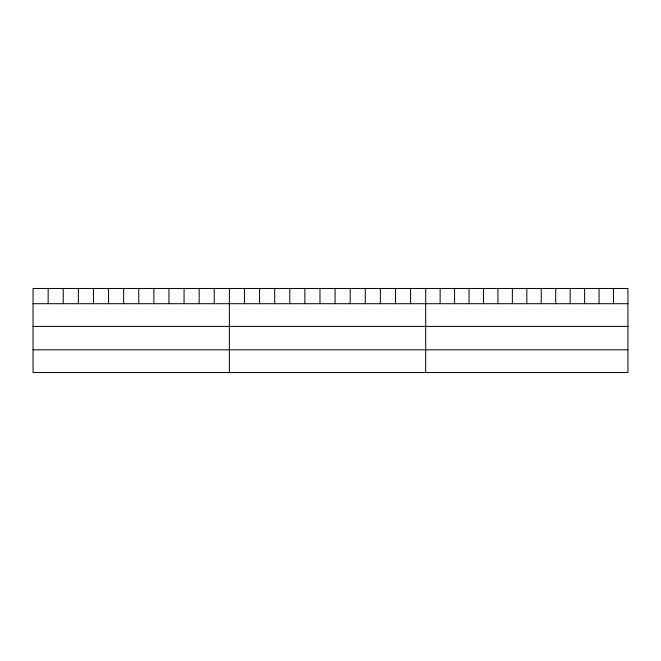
<?xml version="1.0" encoding="UTF-8"?>
<svg xmlns="http://www.w3.org/2000/svg" width="661" height="661" viewBox="0 0 661 661"><rect width="100%" height="100%" fill="white"/><g stroke="black" fill="none" stroke-linecap="round" stroke-linejoin="round"><path stroke-width="0.99" d="M627.95 303.705L627.95 372.531L33.05 372.531L33.05 288.469L627.95 288.469L627.95 303.705L33.05 303.705M33.05 326.418L627.95 326.418M33.05 349.818L627.95 349.818M613.499 288.469L613.499 303.705M599.056 288.469L599.056 303.705M584.605 288.469L584.605 303.705M570.162 288.469L570.162 303.705M555.711 288.469L555.711 303.705M541.268 288.469L541.268 303.705M526.817 288.469L526.817 303.705M512.366 288.469L512.366 303.705M497.923 288.469L497.923 303.705M483.472 288.469L483.472 303.705M469.029 288.469L469.029 303.705M454.578 288.469L454.578 303.705M440.135 288.469L440.135 303.705M425.684 288.469L425.684 372.531M410.58 288.469L410.58 303.705M395.485 288.469L395.485 303.705M380.381 288.469L380.381 303.705M365.277 288.469L365.277 303.705M350.181 288.469L350.181 303.705M335.077 288.469L335.077 303.705M319.974 288.469L319.974 303.705M304.87 288.469L304.87 303.705M289.774 288.469L289.774 303.705M274.67 288.469L274.67 303.705M259.566 288.469L259.566 303.705M244.471 288.469L244.471 303.705M229.367 288.469L229.367 372.531M214.263 288.469L214.263 303.705M199.168 288.469L199.168 303.705M184.064 288.469L184.064 303.705M168.96 288.469L168.96 303.705M153.864 288.469L153.864 303.705M138.76 288.469L138.76 303.705M123.657 288.469L123.657 303.705M108.553 288.469L108.553 303.705M93.457 288.469L93.457 303.705M78.353 288.469L78.353 303.705M63.249 288.469L63.249 303.705M48.154 288.469L48.154 303.705"/></g></svg>
